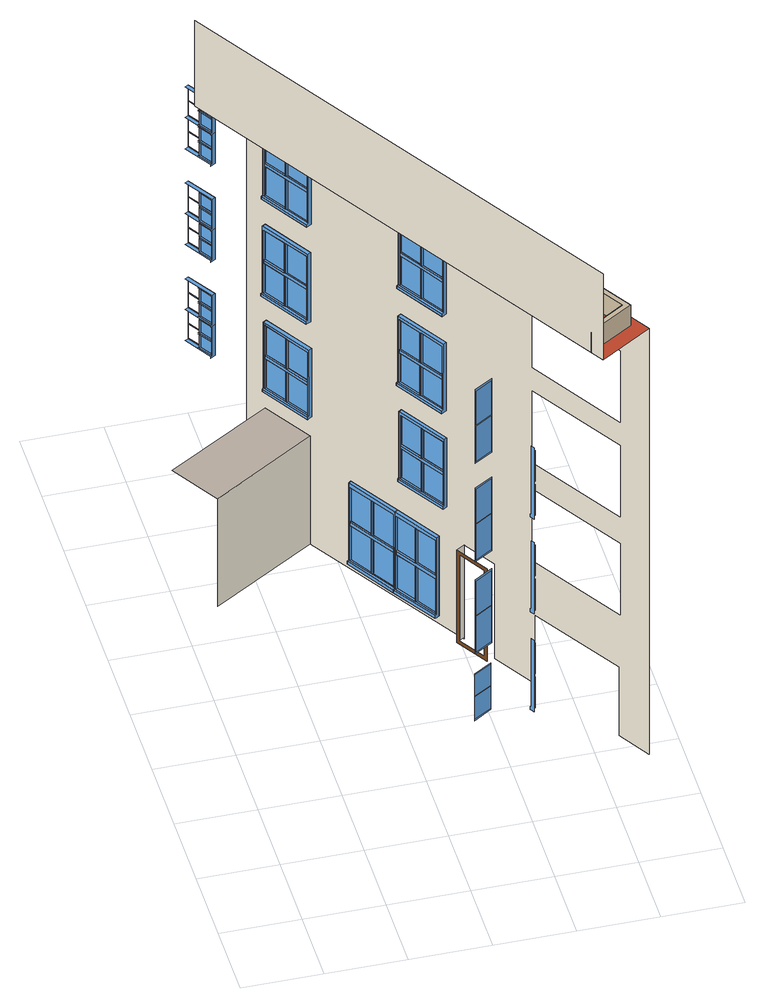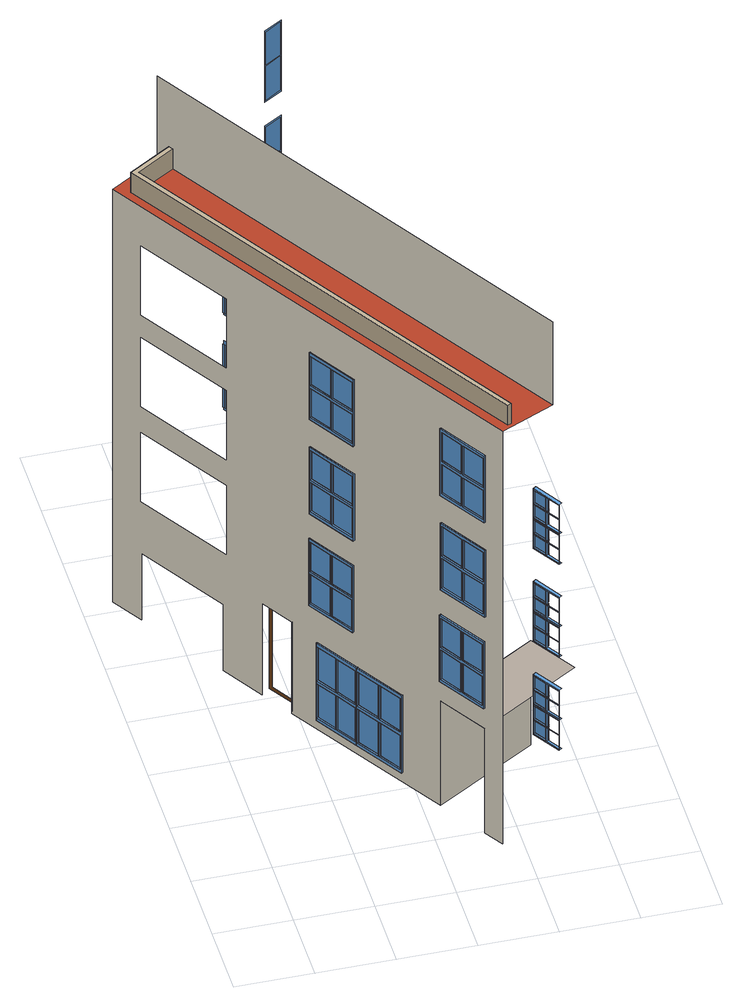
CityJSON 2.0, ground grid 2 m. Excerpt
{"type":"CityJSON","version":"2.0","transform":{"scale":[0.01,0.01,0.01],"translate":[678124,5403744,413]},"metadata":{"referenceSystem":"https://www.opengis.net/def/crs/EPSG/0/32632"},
"CityObjects":{
"building1":{"type":"Building","attributes":{"measuredHeight":15.46},"children":["building1-1"],"geometry":[{"type":"MultiSurface","lod":"3","boundaries":[[[0,1,2,3],[4,5,6,7],[8,9,10,11]],[[6,5,4,7]],[[11,10,9,8]],[[12,13,14,15]],[[16,17,18,19]],[[20,21,22,23]],[[24,25,26,27]],[[28,29,30,31]],[[32,33,34,35]],[[36,37,38,39],[14,13,12,15],[19,18,17,16]],[[40,41,42,43],[22,21,20,23],[27,26,25,24]],[[44,45,46,47],[30,29,28,31],[35,34,33,32]],[[48,49,50,51]],[[49,52,53,50]],[[54,55,56,57,58,59,60]],[[61,62,63,64,65,66,67]],[[68,69,70,71,72,73,74]],[[75,76,77,78]],[[79,80,81,82]],[[81,76,75,82]],[[83,84,85,86]],[[87,88,89,90]],[[89,84,83,90]],[[91,92,93,94]],[[95,96,97,98]],[[97,92,91,98]],[[99,77,76,100]],[[101,81,80,102]],[[103,85,84,104]],[[105,89,88,106]],[[107,93,92,108]],[[109,97,96,110]],[[111,112,113,114]],[[115,116,117,118]],[[119,120,121,122]],[[123,124,125,126]],[[127,128,129,130]],[[125,128,127,126]],[[131,132,133,134]],[[135,136,137,138]],[[133,136,135,134]],[[112,111,139,140,141]],[[116,115,142,143,144]],[[145,146,147,148]],[[149,150,151,152]],[[147,150,149,148]],[[120,119,153,154,155]],[[156,125,124,157]],[[158,129,128,159]],[[160,133,132,161]],[[162,137,136,163]],[[164,165,166,167]],[[168,147,146,169]],[[170,151,150,171]],[[172,173,128,127]],[[174,175,124,123]],[[126,125,176,177]],[[130,129,178,179]],[[180,181,136,135]],[[182,183,132,131]],[[134,133,184,185]],[[138,137,186,187]],[[188,189,150,149]],[[190,191,146,145]],[[148,147,192,193]],[[152,151,194,195]],[[125,128,173,176]],[[128,129,178,173]],[[124,125,176,175]],[[133,136,181,184]],[[136,137,186,181]],[[132,133,184,183]],[[113,114,196,197]],[[117,118,198,199]],[[147,150,189,192]],[[150,151,194,189]],[[146,147,192,191]],[[121,122,200,201]],[[202,178,129,158]],[[203,176,125,156]],[[159,128,173,204]],[[157,124,175,205]],[[206,186,137,162]],[[207,184,133,160]],[[163,136,181,208]],[[161,132,183,209]],[[112,113,197,210]],[[116,117,199,211]],[[212,194,151,170]],[[171,150,189,213]],[[214,192,147,168]],[[169,146,191,215]],[[120,121,201,216]],[[114,111,123,174,217,218,219,196]],[[118,115,131,182,220,221,222,198]],[[122,119,145,190,223,224,225,200]],[[139,111,123,126,127,130,179,226,227,228,229,218,219,230]],[[179,172,231,226]],[[229,228,231,172,127,126,177,232]],[[217,232,177,174]],[[187,180,233,234]],[[142,115,131,134,135,138,187,234,235,236,237,221,222,238]],[[237,236,233,180,135,134,185,239]],[[220,239,185,182]],[[195,188,240,241]],[[153,119,145,148,149,152,195,241,242,243,244,224,225,245]],[[244,243,240,188,149,148,193,246]],[[223,246,193,190]],[[177,176,175,174]],[[179,178,173,172]],[[185,184,183,182]],[[187,186,181,180]],[[247,175,174,217]],[[176,248,232,177]],[[178,249,226,179]],[[250,173,172,231]],[[251,183,182,220]],[[184,252,239,185]],[[186,253,234,187]],[[254,181,180,233]],[[193,192,191,190]],[[195,194,189,188]],[[217,247,248,232]],[[231,250,249,226]],[[220,251,252,239]],[[233,254,253,234]],[[255,191,190,223]],[[192,256,246,193]],[[194,257,241,195]],[[258,189,188,240]],[[223,255,256,246]],[[240,258,257,241]],[[250,248,176,173]],[[175,176,248,247]],[[178,249,250,173]],[[210,112,141,259]],[[139,230,260,140]],[[211,116,144,261]],[[254,252,184,181]],[[183,184,252,251]],[[186,253,254,181]],[[142,238,262,143]],[[258,256,192,189]],[[191,192,256,255]],[[194,257,258,189]],[[153,245,263,154]],[[216,120,155,264]],[[204,173,178,202]],[[205,175,176,203]],[[208,181,186,206]],[[209,183,184,207]],[[213,189,194,212]],[[215,191,192,214]],[[265,248,247,266]],[[267,249,250,268]],[[269,252,251,270]],[[271,253,254,272]],[[273,256,255,274]],[[275,257,258,276]],[[141,140,260,259],[158,159,204,202],[205,203,156,157],[277,278,265,266],[267,268,279,280]],[[144,143,262,261],[162,163,208,206],[209,207,160,161],[281,282,269,270],[271,272,283,284]],[[155,154,263,264],[170,171,213,212],[215,214,168,169],[285,286,273,274],[275,276,287,288]],[[226,249,289,227]],[[228,290,250,231]],[[232,248,291,229]],[[218,292,247,217]],[[236,293,254,233]],[[221,294,251,220]],[[234,253,295,235]],[[239,252,296,237]],[[241,257,297,242]],[[243,298,258,240]],[[246,256,299,244]],[[224,300,255,223]],[[290,291,248,250]],[[289,290,250,249]],[[291,292,247,248]],[[293,296,252,254]],[[295,293,254,253]],[[296,294,251,252]],[[298,299,256,258]],[[297,298,258,257]],[[299,300,255,256]],[[280,289,249,267]],[[266,247,292,277]],[[268,250,290,279]],[[278,291,248,265]],[[284,295,253,271]],[[270,251,294,281]],[[272,254,293,283]],[[282,296,252,269]],[[288,297,257,275]],[[274,255,300,285]],[[276,258,298,287]],[[286,299,256,273]],[[229,291,292,218]],[[227,289,290,228]],[[290,291,229,228]],[[230,219,196,197,210,259,260]],[[237,296,294,221]],[[235,295,293,236]],[[293,296,237,236]],[[238,222,198,199,211,261,262]],[[245,225,200,201,216,264,263]],[[244,299,300,224]],[[242,297,298,243]],[[298,299,244,243]],[[279,290,289,280]],[[277,292,291,278]],[[283,293,295,284]],[[281,294,296,282]],[[287,298,297,288]],[[285,300,299,286]],[[301,302,303,304]],[[305,306,307,308]],[[309,310,305,308]],[[307,306,311,312]],[[302,301,313,314,315]],[[316,305,310,317]],[[318,311,306,319]],[[320,321,306,307]],[[322,323,310,309]],[[312,311,324,325]],[[308,305,326,327]],[[328,165,164,329]],[[305,306,321,326]],[[306,311,324,321]],[[310,305,326,323]],[[303,304,330,331]],[[332,324,311,318]],[[319,306,321,333]],[[317,310,323,334]],[[335,326,305,316]],[[302,303,331,336]],[[304,301,309,322,337,338,339,330]],[[340,341,342,320,307,308,327,343]],[[337,343,327,322]],[[325,320,342,344]],[[313,301,309,308,307,312,325,344,345,341,340,338,339,346]],[[327,326,323,322]],[[325,324,321,320]],[[324,347,344,325]],[[326,348,343,327]],[[349,323,322,337]],[[350,321,320,342]],[[342,350,347,344]],[[337,349,348,343]],[[323,326,348,349]],[[350,348,326,321]],[[324,347,350,321]],[[313,346,351,314]],[[336,302,315,352]],[[334,323,326,335]],[[333,321,324,332]],[[353,348,349,354]],[[355,347,350,356]],[[315,314,351,352],[318,319,333,332],[334,335,316,317],[357,358,353,354],[355,356,359,360]],[[341,361,350,342]],[[344,347,362,345]],[[338,363,349,337]],[[343,348,364,340]],[[361,364,348,350]],[[362,361,350,347]],[[364,363,349,348]],[[358,364,348,353]],[[356,350,361,359]],[[354,349,363,357]],[[360,362,347,355]],[[339,330,331,336]],[[365,366,367,368]],[[369,370,371,372]],[[373,374,375,376]],[[340,364,363,338]],[[345,362,361,341]],[[361,364,340,341]],[[377,378,379,380]],[[381,382,383,384]],[[383,378,377,384]],[[339,336,352,351,346]],[[357,363,364,358]],[[359,361,362,360]],[[385,386,387,388]],[[389,390,391,392]],[[387,390,389,388]],[[366,365,393,394,395]],[[396,397,398,399]],[[400,401,402,403]],[[398,401,400,399]],[[370,369,404,405,406]],[[407,408,409,410]],[[411,412,413,414]],[[409,412,411,410]],[[374,373,415,416,417]],[[418,383,382,419]],[[420,379,378,421]],[[422,387,386,423]],[[424,391,390,425]],[[426,398,397,427]],[[428,402,401,429]],[[430,409,408,431]],[[432,413,412,433]],[[434,435,382,381]],[[436,437,378,377]],[[380,379,438,439]],[[384,383,440,441]],[[331,330,442,443]],[[378,379,438,437]],[[383,378,437,440]],[[382,383,440,435]],[[444,445,390,389]],[[446,447,386,385]],[[388,387,448,449]],[[392,391,450,451]],[[452,453,401,400]],[[454,455,397,396]],[[399,398,456,457]],[[403,402,458,459]],[[336,331,443,460]],[[461,462,412,411]],[[463,464,408,407]],[[410,409,465,466]],[[414,413,467,468]],[[469,438,379,420]],[[421,378,437,470]],[[471,440,383,418]],[[419,382,435,472]],[[330,339,381,434,473,474,475,442]],[[387,390,445,448]],[[390,391,450,445]],[[386,387,448,447]],[[398,401,453,456]],[[401,402,458,453]],[[397,398,456,455]],[[367,368,476,477]],[[371,372,478,479]],[[409,412,462,465]],[[412,413,467,462]],[[408,409,465,464]],[[473,480,441,434]],[[439,436,481,482]],[[346,339,381,384,377,380,439,482,483,484,485,474,475,486]],[[485,484,481,436,377,384,441,480]],[[375,376,487,488]],[[489,450,391,424]],[[425,390,445,490]],[[491,448,387,422]],[[423,386,447,492]],[[493,458,402,428]],[[429,401,453,494]],[[495,456,398,426]],[[427,397,455,496]],[[441,440,435,434]],[[439,438,437,436]],[[366,367,477,497]],[[370,371,479,498]],[[440,499,480,441]],[[500,435,434,473]],[[438,501,482,439]],[[502,437,436,481]],[[503,467,413,432]],[[433,412,462,504]],[[505,465,409,430]],[[431,408,464,506]],[[473,500,499,480]],[[481,502,501,482]],[[374,375,488,507]],[[368,365,385,446,508,509,510,476]],[[372,369,396,454,511,512,513,478]],[[376,373,407,463,514,515,516,487]],[[393,365,385,388,389,392,451,517,518,519,520,509,510,521]],[[451,444,522,517]],[[520,519,522,444,389,388,449,523]],[[508,523,449,446]],[[502,499,440,437]],[[438,501,502,437]],[[435,440,499,500]],[[346,486,524,351]],[[460,336,352,525]],[[459,452,526,527]],[[511,528,457,454]],[[529,530,526,452,400,399,457,528]],[[404,369,396,399,400,403,459,527,531,530,529,512,513,532]],[[468,461,533,534]],[[535,536,533,461,411,410,466,537]],[[514,537,466,463]],[[415,373,407,410,411,414,468,534,538,536,535,515,516,539]],[[449,448,447,446]],[[451,450,445,444]],[[472,435,440,471]],[[470,437,438,469]],[[457,456,455,454]],[[459,458,453,452]],[[540,447,446,508]],[[448,541,523,449]],[[450,542,517,451]],[[543,445,444,522]],[[466,465,464,463]],[[468,467,462,461]],[[544,455,454,511]],[[456,545,528,457]],[[458,546,527,459]],[[547,453,452,526]],[[508,540,541,523]],[[522,543,542,517]],[[548,501,502,549]],[[550,499,500,551]],[[465,552,537,466]],[[467,553,534,468]],[[554,464,463,514]],[[555,462,461,533]],[[511,544,545,528]],[[526,547,546,527]],[[514,554,552,537]],[[533,555,553,534]],[[497,366,395,556]],[[393,521,557,394]],[[543,541,448,445]],[[447,448,541,540]],[[450,542,543,445]],[[352,351,524,525],[420,421,470,469],[472,471,418,419],[558,559,550,551],[548,549,560,561]],[[547,545,456,453]],[[455,456,545,544]],[[458,546,547,453]],[[498,370,406,562]],[[404,532,563,405]],[[555,552,465,462]],[[464,465,552,554]],[[467,553,555,462]],[[507,374,417,564]],[[415,539,565,416]],[[490,445,450,489]],[[492,447,448,491]],[[494,453,458,493]],[[496,455,456,495]],[[482,501,566,483]],[[480,499,567,485]],[[484,568,502,481]],[[474,569,500,473]],[[504,462,467,503]],[[506,464,465,505]],[[570,541,540,571]],[[572,542,543,573]],[[574,545,544,575]],[[576,546,547,577]],[[578,552,554,579]],[[580,553,555,581]],[[568,567,499,502]],[[566,568,502,501]],[[567,569,500,499]],[[395,394,557,556],[424,425,490,489],[492,491,422,423],[582,583,570,571],[572,573,584,585]],[[406,405,563,562],[428,429,494,493],[496,495,426,427],[586,587,574,575],[576,577,588,589]],[[417,416,565,564],[432,433,504,503],[506,505,430,431],[590,591,578,579],[580,581,592,593]],[[551,500,569,558]],[[561,566,501,548]],[[549,502,568,560]],[[559,567,499,550]],[[517,542,594,518]],[[519,595,543,522]],[[523,541,596,520]],[[509,597,540,508]],[[527,546,598,531]],[[530,599,547,526]],[[528,545,600,529]],[[512,601,544,511]],[[534,553,602,538]],[[536,603,555,533]],[[537,552,604,535]],[[515,605,554,514]],[[595,596,541,543]],[[594,595,543,542]],[[596,597,540,541]],[[599,600,545,547]],[[598,599,547,546]],[[600,601,544,545]],[[603,604,552,555]],[[602,603,555,553]],[[604,605,554,552]],[[486,475,442,443,460,525,524]],[[485,567,569,474]],[[483,566,568,484]],[[568,567,485,484]],[[585,594,542,572]],[[583,596,541,570]],[[571,540,597,582]],[[573,543,595,584]],[[589,598,546,576]],[[587,600,545,574]],[[575,544,601,586]],[[577,547,599,588]],[[593,602,553,580]],[[591,604,552,578]],[[579,554,605,590]],[[581,555,603,592]],[[558,569,567,559]],[[560,568,566,561]],[[521,510,476,477,497,556,557]],[[520,596,597,509]],[[518,594,595,519]],[[595,596,520,519]],[[529,600,601,512]],[[531,598,599,530]],[[599,600,529,530]],[[532,513,478,479,498,562,563]],[[535,604,605,515]],[[538,602,603,536]],[[603,604,535,536]],[[539,516,487,488,507,564,565]],[[584,595,594,585]],[[582,597,596,583]],[[588,599,598,589]],[[586,601,600,587]],[[592,603,602,593]],[[590,605,604,591]],[[606,607,608,609]],[[610,611,606,609],[612,613,614,615]],[[616,617,618,619,608,607,620,52,49,48,621,622,328,329,623,624,625,626,627,628],[629,630,631,632],[633,634,635,636],[637,638,639,640],[563,405,406,562],[395,556,557,394],[416,417,564,565],[524,314,315,525],[154,155,264,263],[259,260,140,141],[261,262,143,144]]],"semantics":{"surfaces":[{"type":"Window","frameMaterialClass":"Plastic","paneMaterialClass":"Glass","frameMaterialUncertainty":0.3},{"type":"OuterCeilingSurface"},{"type":"WallSurface","klumMaterialClass":"Plaster","klumMaterialIndex":"I101","materialUncertainty":0.3},{"type":"RoofSurface","materialUncertainty":1},{"type":"Door","@cityeditor:layer":"Unclassified.LoD3","frameMaterialClass":"Plastic","paneMaterialClass":"Glass","frameMaterialUncertainty":0.3}],"values":[0,0,0,0,0,0,0,0,0,0,0,0,1,2,0,0,0,0,0,0,0,0,0,0,0,0,0,0,0,0,0,0,0,0,0,0,0,0,0,0,0,0,0,0,0,0,0,0,0,0,0,2,0,0,0,0,0,0,0,0,0,0,0,0,0,0,0,0,0,0,0,0,0,0,0,0,0,0,0,0,0,0,0,0,0,0,0,0,0,0,0,0,0,0,0,0,0,0,0,0,0,0,0,0,0,0,0,0,0,0,0,0,0,0,0,0,0,0,0,0,0,0,0,0,0,0,0,0,0,0,0,0,0,0,0,0,0,0,0,0,0,0,0,0,0,0,0,0,0,0,0,0,0,0,0,0,0,0,0,0,0,0,0,0,0,0,0,0,0,0,0,0,0,0,0,0,0,0,0,0,0,0,0,0,0,0,0,0,0,0,0,0,0,0,0,0,0,0,0,0,0,0,0,0,0,0,0,0,0,0,0,0,0,0,0,0,0,0,0,0,0,0,0,0,3,0,0,0,0,0,0,0,0,0,0,0,0,0,0,0,0,0,0,0,0,0,0,0,0,0,0,0,0,0,0,0,0,0,0,0,0,0,0,0,0,0,0,0,0,0,0,0,0,0,0,0,0,0,0,0,0,0,0,0,0,0,0,0,0,0,0,0,0,0,0,0,0,0,0,0,0,0,0,0,0,0,0,0,0,0,0,0,0,0,0,0,0,0,0,0,0,0,0,0,0,0,0,0,0,0,0,0,0,0,0,0,0,0,0,0,0,0,0,0,0,0,0,0,0,0,0,0,0,0,0,0,0,0,0,0,0,0,0,0,0,0,0,0,0,0,0,0,0,0,0,0,0,0,0,0,0,0,0,0,0,0,0,0,0,0,0,0,0,0,0,0,0,0,0,0,0,0,0,0,0,0,0,0,0,0,0,0,0,0,0,0,0,0,0,0,0,0,0,0,0,0,0,0,0,0,0,0,0,0,0,0,0,0,0,0,0,0,0,0,0,0,0,0,0,0,0,0,0,0,0,0,0,0,0,0,0,0,0,0,0,0,0,0,0,0,0,0,0,0,0,0,0,0,0,0,0,0,0,0,0,0,0,0,0,0,0,0,0,0,0,0,0,0,0,0,0,0,0,0,0,0,0,0,0,0,0,0,0,2,4,2]}}]},
"building1-1":{"type":"BuildingInstallation","attributes":{"materialUncertainty":1,"relationToConstruction":"outside"},"parents":["building1"],"geometry":[{"type":"MultiSurface","lod":"3","boundaries":[[[641,642,643,644]],[[645,646,642,641,647,648]],[[642,646,649,643]],[[648,647,650,651]],[[647,641,644,650]],[[645,648,651,652]],[[649,652,651,650,644,643]],[[646,645,652,649]]]}]},
"building2":{"type":"Building","attributes":{"measuredHeight":15.88},"geometry":[{"type":"MultiSurface","lod":"3","boundaries":[[[653,654,655,656]],[[657,658,659,660]],[[661,662,663,664]],[[665,666,667,668]],[[669,670,671,672]],[[673,674,675,676]],[[677,678,679,680]],[[681,682,683,684]],[[685,686,687,688]],[[689,690,691,692]],[[693,694,695,696]],[[697,698,699,700]],[[701,702,703,704]],[[705,706,707,708]],[[709,710,711,712]],[[713,714,715,716]],[[717,718,719,720]],[[721,722,723,724]],[[725,726,727,728]],[[680,677,729,730]],[[660,657,654,655]],[[668,665,662,663]],[[676,673,670,671]],[[712,709,682,683]],[[692,689,686,687]],[[700,697,694,695]],[[708,705,702,703]],[[731,732,719,718]],[[733,734,723,722]],[[658,653,654,657]],[[666,661,662,665]],[[690,685,686,689]],[[698,693,694,697]],[[726,723,734,735]],[[714,719,732,736]],[[673,662,661,674]],[[677,654,653,678]],[[705,694,693,706]],[[709,686,685,710]],[[737,715,714,736]],[[738,727,726,735]],[[739,729,677,678]],[[669,670,673,674]],[[681,682,709,710]],[[701,702,705,706]],[[740,741,742,743]],[[744,745,746,747]],[[748,749,750,751]],[[752,753,754,755]],[[756,757,758,759]],[[760,761,762,763]],[[764,765,766,767]],[[768,769,770,771]],[[772,773,774,775]],[[776,733,734,777]],[[778,735,738,779]],[[780,731,732,781]],[[782,736,737,783]],[[784,666,661,785]],[[786,674,669,787]],[[788,658,653,789]],[[790,678,739,791]],[[792,698,693,793]],[[794,706,701,795]],[[796,690,685,797]],[[798,710,681,799]],[[800,719,718,801]],[[802,715,714,803]],[[804,727,726,805]],[[806,723,722,807]],[[808,654,657,809]],[[810,729,677,811]],[[812,670,673,813]],[[814,662,665,815]],[[816,686,689,817]],[[818,682,709,819]],[[820,702,705,821]],[[822,694,697,823]],[[720,719,824,825]],[[716,715,826,827]],[[728,727,828,829]],[[724,723,830,831]],[[655,654,832,833]],[[730,729,834,835]],[[671,670,836,837]],[[663,662,838,839]],[[687,686,840,841]],[[683,682,842,843]],[[703,702,844,845]],[[695,694,846,847]],[[848,849,718,717]],[[850,851,714,713]],[[852,853,726,725]],[[854,855,722,721]],[[856,857,657,660]],[[858,859,677,680]],[[860,861,673,676]],[[862,863,665,668]],[[864,865,689,692]],[[866,867,709,712]],[[868,869,705,708]],[[870,871,697,700]],[[747,743,742,746],[872,873,778,779],[776,777,874,875],[876,877,806,807],[804,805,878,879]],[[750,747,746,751],[880,881,782,783],[780,781,882,883],[884,885,800,801],[802,803,886,887]],[[759,755,754,758],[888,889,786,787],[784,785,890,891],[892,893,814,815],[812,813,894,895]],[[762,759,758,763],[896,897,790,791],[788,789,898,899],[900,901,808,809],[810,811,902,903]],[[771,767,766,770],[904,905,794,795],[792,793,906,907],[908,909,822,823],[820,821,910,911]],[[774,771,770,775],[912,913,798,799],[796,797,914,915],[916,917,816,817],[818,819,918,919]],[[826,851,714,715]],[[851,824,719,714]],[[853,830,723,726]],[[828,853,726,727]],[[830,855,722,723]],[[824,849,718,719]],[[834,859,677,729]],[[859,832,654,677]],[[861,838,662,673]],[[836,861,673,670]],[[838,863,665,662]],[[832,857,657,654]],[[842,867,709,682]],[[867,840,686,709]],[[869,846,694,705]],[[844,869,705,702]],[[846,871,697,694]],[[840,865,689,686]],[[803,714,851,886]],[[801,718,849,884]],[[807,722,855,876]],[[805,726,853,878]],[[811,677,859,902]],[[809,657,857,900]],[[815,665,863,892]],[[813,673,861,894]],[[819,709,867,918]],[[817,689,865,916]],[[823,697,871,908]],[[821,705,869,910]],[[885,824,719,800]],[[887,826,715,802]],[[879,828,727,804]],[[877,830,723,806]],[[901,832,654,808]],[[903,834,729,810]],[[895,836,670,812]],[[893,838,662,814]],[[917,840,686,816]],[[919,842,682,818]],[[911,844,702,820]],[[909,846,694,822]],[[745,920,921,922,748,751,746]],[[741,923,924,925,745,746,742]],[[757,926,927,928,760,763,758]],[[753,929,930,931,757,758,754]],[[769,932,933,934,772,775,770]],[[765,935,936,937,769,770,766]],[[827,826,851,850]],[[851,824,825,850]],[[825,824,849,848]],[[831,830,855,854]],[[829,828,853,852]],[[853,830,831,852]],[[835,834,859,858]],[[859,832,833,858]],[[833,832,857,856]],[[839,838,863,862]],[[837,836,861,860]],[[861,838,839,860]],[[843,842,867,866]],[[867,840,841,866]],[[841,840,865,864]],[[847,846,871,870]],[[845,844,869,868]],[[869,846,847,868]],[[884,849,824,885]],[[886,851,826,887]],[[878,853,828,879]],[[876,855,830,877]],[[900,857,832,901]],[[902,859,834,903]],[[894,861,836,895]],[[892,863,838,893]],[[916,865,840,917]],[[918,867,842,919]],[[910,869,844,911]],[[908,871,846,909]]],"semantics":{"surfaces":[{"type":"Window","@cityeditor:layer":"Unclassified.LoD3","frameKlumMaterialClass":"Wood","frameKlumMaterialIndex":"L101","paneMaterialClass":"Glass","frameMaterialUncertainty":0.3}],"values":[0,0,0,0,0,0,0,0,0,0,0,0,0,0,0,0,0,0,0,0,0,0,0,0,0,0,0,0,0,0,0,0,0,0,0,0,0,0,0,0,0,0,0,0,0,0,0,0,0,0,0,0,0,0,0,0,0,0,0,0,0,0,0,0,0,0,0,0,0,0,0,0,0,0,0,0,0,0,0,0,0,0,0,0,0,0,0,0,0,0,0,0,0,0,0,0,0,0,0,0,0,0,0,0,0,0,0,0,0,0,0,0,0,0,0,0,0,0,0,0,0,0,0,0,0,0,0,0,0,0,0,0,0,0,0,0,0,0,0,0,0,0,0,0,0,0,0,0,0,0,0,0,0,0,0,0,0,0,0,0,0,0,0,0,0,0,0,0,0,0,0,0,0,0,0,0,0,0,0,0,0,0,0,0,0,0]}}]}
},
"vertices":[
[471,87,650],[425,58,650],[425,58,509],[471,87,509],[470,86,582],[426,59,582],[426,59,646],[470,86,646],[426,59,513],[426,59,580],[470,86,580],[470,86,513],[429,60,927],[429,60,825],[472,87,825],[472,87,927],[472,87,715],[472,87,821],[429,60,821],[429,60,715],[429,60,1205],[429,60,1103],[472,87,1103],[472,87,1205],[472,87,993],[472,87,1099],[429,60,1099],[429,60,993],[429,60,1502],[429,60,1400],[472,87,1400],[472,87,1502],[472,87,1290],[472,87,1396],[429,60,1396],[429,60,1290],[474,88,933],[427,59,933],[427,59,709],[474,88,709],[474,88,1211],[427,59,1211],[427,59,987],[474,88,987],[474,88,1508],[427,59,1508],[427,59,1285],[474,88,1285],[279,1404,375],[354,1281,375],[92,1120,375],[16,1243,375],[354,1281,49],[92,1120,49],[589,170,925],[589,170,718],[587,174,717],[587,174,709],[589,170,709],[594,162,709],[594,162,925],[589,170,629],[589,170,423],[587,174,421],[587,174,413],[589,170,413],[594,162,413],[594,162,629],[589,170,1211],[589,170,1004],[587,174,1003],[587,174,995],[589,170,995],[594,162,995],[594,162,1211],[592,171,812],[594,168,812],[594,168,718],[592,171,718],[592,171,916],[594,168,916],[594,168,822],[592,171,822],[592,171,517],[594,168,517],[594,168,423],[592,171,423],[592,171,620],[594,168,620],[594,168,526],[592,171,526],[592,171,1098],[594,168,1098],[594,168,1004],[592,171,1004],[592,171,1201],[594,168,1201],[594,168,1107],[592,171,1107],[597,164,718],[597,164,812],[597,164,822],[597,164,916],[597,164,423],[597,164,517],[597,164,526],[597,164,620],[597,164,1004],[597,164,1098],[597,164,1107],[597,164,1201],[271,1399,730],[271,1399,721],[267,1397,721],[267,1397,729],[272,1398,1024],[272,1398,1015],[268,1396,1015],[268,1396,1023],[273,1397,443],[273,1397,434],[269,1394,434],[269,1394,441],[273,1396,730],[277,1398,730],[277,1398,821],[273,1396,821],[273,1396,830],[277,1398,830],[277,1398,921],[273,1396,921],[274,1395,1024],[278,1397,1024],[278,1397,1115],[274,1395,1115],[274,1395,1124],[278,1397,1124],[278,1397,1215],[274,1395,1215],[271,1399,930],[279,1404,930],[279,1404,721],[272,1398,1224],[280,1403,1224],[280,1403,1015],[275,1393,443],[279,1396,443],[279,1396,534],[275,1393,534],[275,1393,543],[279,1396,543],[279,1396,633],[275,1393,633],[273,1397,642],[281,1401,642],[281,1401,434],[281,1400,821],[281,1400,730],[281,1400,921],[281,1400,830],[282,1400,1115],[282,1400,1024],[282,1400,1215],[282,1400,1124],[789,282,1336],[108,1389,1336],[108,1389,1595],[789,282,1595],[283,1398,534],[283,1398,443],[283,1398,633],[283,1398,543],[308,1339,830],[312,1341,830],[308,1339,730],[312,1341,730],[312,1341,821],[308,1339,821],[312,1341,921],[308,1339,921],[309,1338,1124],[313,1340,1124],[309,1338,1024],[313,1340,1024],[313,1340,1115],[309,1338,1115],[313,1340,1215],[309,1338,1215],[310,1337,543],[314,1339,543],[310,1337,443],[314,1339,443],[314,1339,534],[310,1337,534],[314,1339,633],[310,1337,633],[343,1273,729],[343,1273,721],[344,1272,1023],[344,1272,1015],[345,1271,441],[345,1271,434],[316,1344,921],[316,1344,821],[316,1344,830],[316,1344,730],[317,1343,1215],[317,1343,1115],[317,1343,1124],[317,1343,1024],[347,1276,721],[348,1275,1015],[317,1341,633],[317,1341,543],[317,1341,534],[317,1341,443],[349,1273,434],[310,1336,730],[345,1279,730],[347,1276,730],[311,1335,1024],[346,1278,1024],[348,1275,1024],[312,1333,443],[347,1276,443],[349,1273,443],[310,1336,921],[345,1279,921],[345,1279,830],[345,1279,821],[347,1276,930],[310,1336,830],[310,1336,821],[311,1335,1124],[311,1335,1215],[346,1278,1215],[346,1278,1124],[346,1278,1115],[348,1275,1224],[311,1335,1115],[312,1333,543],[312,1333,633],[347,1276,633],[347,1276,543],[347,1276,534],[349,1273,642],[312,1333,534],[314,1338,730],[314,1338,821],[314,1338,921],[314,1338,830],[315,1337,1024],[315,1337,1115],[315,1337,1215],[315,1337,1124],[316,1336,443],[316,1336,534],[316,1336,633],[316,1336,543],[355,1280,721],[355,1280,930],[356,1279,1015],[356,1279,1224],[357,1278,642],[357,1278,434],[318,1340,821],[318,1340,730],[318,1340,921],[318,1340,830],[319,1339,1115],[319,1339,1024],[319,1339,1215],[319,1339,1124],[320,1338,534],[320,1338,443],[320,1338,633],[320,1338,543],[353,1283,730],[353,1283,821],[353,1283,830],[353,1283,921],[353,1283,1024],[353,1283,1115],[353,1283,1124],[353,1283,1215],[354,1281,443],[354,1281,534],[354,1281,543],[354,1281,633],[349,1281,921],[349,1281,830],[349,1281,821],[349,1281,730],[350,1280,1124],[350,1280,1024],[350,1280,1215],[350,1280,1115],[351,1279,633],[351,1279,543],[351,1279,534],[351,1279,443],[415,1166,83],[415,1166,73],[411,1163,73],[411,1163,82],[421,1165,189],[421,1165,199],[417,1163,199],[417,1163,189],[417,1163,83],[421,1165,83],[421,1165,304],[417,1163,304],[415,1166,315],[422,1171,315],[422,1171,73],[424,1167,189],[424,1167,83],[424,1167,304],[424,1167,199],[453,1105,199],[456,1107,199],[453,1105,83],[456,1107,83],[456,1107,304],[453,1105,304],[456,1107,189],[453,1105,189],[248,1454,1336],[920,363,1336],[488,1038,82],[488,1038,73],[460,1109,304],[460,1109,199],[460,1109,83],[460,1109,189],[492,1040,73],[455,1101,83],[490,1044,83],[492,1040,83],[490,1044,189],[490,1044,199],[455,1101,199],[455,1101,189],[455,1101,304],[490,1044,304],[492,1040,315],[458,1104,304],[458,1104,189],[458,1104,83],[458,1104,199],[500,1045,315],[500,1045,73],[462,1106,189],[462,1106,83],[462,1106,304],[462,1106,199],[498,1048,83],[498,1048,189],[498,1048,199],[498,1048,304],[494,1046,199],[494,1046,304],[494,1046,83],[494,1046,189],[497,1032,714],[497,1032,705],[493,1030,705],[493,1030,712],[498,1031,1008],[498,1031,999],[494,1029,999],[494,1029,1006],[499,1029,426],[499,1029,417],[495,1027,417],[495,1027,425],[494,1037,199],[498,1040,199],[498,1040,304],[494,1037,304],[494,1037,83],[498,1040,83],[498,1040,189],[494,1037,189],[499,1029,714],[503,1031,714],[503,1031,804],[499,1029,804],[499,1029,813],[503,1031,813],[503,1031,904],[499,1029,904],[497,1032,913],[505,1037,913],[505,1037,705],[500,1028,1008],[504,1030,1008],[504,1030,1098],[500,1028,1098],[500,1028,1107],[504,1030,1107],[504,1030,1198],[500,1028,1198],[498,1031,1207],[505,1036,1207],[505,1036,999],[501,1026,426],[505,1029,426],[505,1029,517],[501,1026,517],[501,1026,526],[505,1029,526],[505,1029,617],[501,1026,617],[499,1029,626],[506,1034,626],[506,1034,417],[502,1042,189],[502,1042,83],[502,1042,304],[502,1042,199],[507,1033,804],[507,1033,714],[507,1033,904],[507,1033,813],[507,1033,1098],[507,1033,1008],[507,1033,1198],[507,1033,1107],[508,1031,517],[508,1031,426],[508,1031,617],[508,1031,526],[526,985,83],[530,988,83],[526,985,199],[530,988,199],[530,988,304],[526,985,304],[530,988,189],[526,985,189],[558,925,82],[558,925,73],[534,972,813],[538,974,813],[534,972,714],[538,974,714],[538,974,804],[534,972,804],[538,974,904],[534,972,904],[535,971,1107],[539,973,1107],[535,971,1008],[539,973,1008],[539,973,1098],[535,971,1098],[539,973,1198],[535,971,1198],[562,927,73],[536,969,526],[540,972,526],[536,969,426],[540,972,426],[540,972,517],[536,969,517],[540,972,617],[536,969,617],[534,990,304],[534,990,199],[534,990,189],[534,990,83],[528,982,83],[560,930,83],[562,927,83],[569,906,712],[569,906,705],[570,905,1006],[570,905,999],[528,982,189],[528,982,199],[528,982,304],[560,930,304],[560,930,199],[560,930,189],[562,927,315],[571,904,425],[571,904,417],[542,976,904],[542,976,813],[542,976,804],[542,976,714],[542,976,1198],[542,976,1107],[542,976,1098],[542,976,1008],[573,908,705],[574,908,999],[532,985,189],[532,985,83],[532,985,304],[532,985,199],[543,974,617],[543,974,526],[543,974,517],[543,974,426],[575,906,417],[536,969,714],[571,912,714],[573,908,714],[537,968,1008],[572,911,1008],[574,908,1008],[538,966,426],[573,909,426],[575,906,426],[536,969,904],[571,912,904],[571,912,813],[571,912,804],[573,908,913],[536,969,813],[536,969,804],[569,932,315],[569,932,73],[537,968,1107],[537,968,1198],[537,968,1098],[572,911,1098],[572,911,1107],[572,911,1198],[574,908,1207],[538,966,526],[538,966,617],[573,909,517],[573,909,526],[538,966,517],[573,909,617],[575,906,626],[540,971,714],[540,971,804],[540,971,904],[540,971,813],[541,970,1008],[541,970,1098],[541,970,1198],[541,970,1107],[535,987,304],[535,987,199],[535,987,189],[535,987,83],[542,968,517],[542,968,617],[542,968,426],[542,968,526],[581,913,705],[581,913,913],[568,935,83],[568,935,189],[568,935,199],[568,935,304],[581,912,999],[581,912,1207],[582,911,417],[582,911,626],[564,933,304],[564,933,189],[564,933,199],[564,933,83],[544,973,804],[544,973,714],[544,973,904],[544,973,813],[544,972,1098],[544,972,1008],[544,972,1198],[544,972,1107],[545,971,517],[545,971,426],[545,971,617],[545,971,526],[579,916,714],[579,916,804],[579,916,813],[579,916,904],[579,916,1008],[579,916,1098],[579,916,1107],[579,916,1198],[580,914,426],[580,914,517],[580,914,526],[580,914,617],[575,914,904],[575,914,813],[575,914,804],[575,914,714],[576,913,1198],[576,913,1107],[576,913,1098],[576,913,1008],[577,912,617],[577,912,526],[577,912,517],[577,912,426],[590,852,54],[611,865,54],[611,865,334],[590,852,334],[641,769,334],[641,769,54],[635,779,65],[635,779,323],[596,843,323],[596,843,65],[729,673,49],[662,782,49],[662,782,54],[662,782,334],[611,865,49],[279,1404,49],[248,1454,49],[920,363,49],[870,444,49],[870,444,57],[870,444,256],[729,673,256],[729,673,57],[724,680,632],[724,680,416],[871,441,416],[871,441,632],[724,680,928],[724,680,712],[871,441,712],[871,441,928],[871,441,1214],[724,680,1214],[724,680,998],[871,441,998],
[769,315,1336],[881,384,1336],[881,384,1398],[769,315,1398],[220,1430,1336],[230,1434,1336],[762,326,1336],[862,388,1336],[230,1434,1398],[762,326,1398],[862,388,1398],[220,1430,1398],
[167,1568,490],[168,1566,490],[164,1564,490],[163,1566,490],[168,1566,449],[167,1568,449],[163,1566,449],[164,1564,449],[167,1568,583],[168,1566,583],[164,1564,583],[163,1566,583],[168,1566,543],[167,1568,543],[163,1566,543],[164,1564,543],[167,1568,628],[168,1566,628],[164,1564,628],[163,1566,628],[168,1566,587],[167,1568,587],[163,1566,587],[164,1564,587],[168,1566,494],[167,1568,494],[163,1566,494],[164,1564,494],[167,1568,1115],[168,1566,1115],[164,1564,1115],[163,1566,1115],[167,1568,1070],[168,1566,1070],[164,1564,1070],[163,1566,1070],[168,1566,1029],[167,1568,1029],[163,1566,1029],[164,1564,1029],[167,1568,1163],[168,1566,1163],[164,1564,1163],[163,1566,1163],[168,1566,1123],[167,1568,1123],[163,1566,1123],[164,1564,1123],[167,1568,1208],[168,1566,1208],[164,1564,1208],[163,1566,1208],[168,1566,1167],[167,1568,1167],[163,1566,1167],[164,1564,1167],[168,1566,1074],[167,1568,1074],[163,1566,1074],[164,1564,1074],[164,1564,784],[168,1566,784],[168,1566,825],[164,1564,825],[164,1564,739],[168,1566,739],[168,1566,780],[164,1564,780],[164,1564,833],[168,1566,833],[168,1566,873],[164,1564,873],[164,1564,877],[168,1566,877],[168,1566,918],[164,1564,918],[168,1566,535],[164,1564,535],[167,1568,739],[167,1568,780],[167,1568,833],[167,1568,873],[167,1568,877],[167,1568,784],[167,1568,825],[167,1568,918],[167,1568,535],[141,1601,922],[186,1528,922],[194,1533,922],[149,1606,922],[141,1601,829],[186,1528,829],[194,1533,829],[149,1606,829],[186,1528,735],[141,1601,735],[149,1606,735],[194,1533,735],[141,1601,632],[186,1528,632],[194,1533,632],[149,1606,632],[141,1601,539],[186,1528,539],[194,1533,539],[149,1606,539],[186,1528,445],[141,1601,445],[149,1606,445],[194,1533,445],[141,1601,1212],[186,1528,1212],[194,1533,1212],[149,1606,1212],[141,1601,1119],[186,1528,1119],[194,1533,1119],[149,1606,1119],[186,1528,1025],[141,1601,1025],[149,1606,1025],[194,1533,1025],[171,1570,833],[171,1570,873],[171,1570,877],[171,1570,918],[171,1570,739],[171,1570,780],[171,1570,784],[171,1570,825],[171,1570,543],[171,1570,583],[171,1570,587],[171,1570,628],[171,1570,449],[171,1570,490],[171,1570,494],[171,1570,535],[171,1570,1123],[171,1570,1163],[171,1570,1167],[171,1570,1208],[171,1570,1029],[171,1570,1070],[171,1570,1074],[171,1570,1115],[172,1568,780],[172,1568,739],[172,1568,825],[172,1568,784],[172,1568,918],[172,1568,877],[172,1568,873],[172,1568,833],[172,1568,490],[172,1568,449],[172,1568,535],[172,1568,494],[172,1568,628],[172,1568,587],[172,1568,583],[172,1568,543],[172,1568,1070],[172,1568,1029],[172,1568,1115],[172,1568,1074],[172,1568,1208],[172,1568,1167],[172,1568,1163],[172,1568,1123],[189,1532,780],[185,1530,780],[189,1532,825],[185,1530,825],[189,1532,918],[185,1530,918],[189,1532,873],[185,1530,873],[189,1532,490],[185,1530,490],[189,1532,535],[185,1530,535],[189,1532,628],[185,1530,628],[189,1532,583],[185,1530,583],[189,1532,1070],[185,1530,1070],[189,1532,1115],[185,1530,1115],[189,1532,1208],[185,1530,1208],[189,1532,1163],[185,1530,1163],[185,1530,739],[189,1532,739],[185,1530,784],[189,1532,784],[185,1530,877],[189,1532,877],[185,1530,833],[189,1532,833],[185,1530,449],[189,1532,449],[185,1530,494],[189,1532,494],[185,1530,587],[189,1532,587],[185,1530,543],[189,1532,543],[185,1530,1029],[189,1532,1029],[185,1530,1074],[189,1532,1074],[185,1530,1167],[189,1532,1167],[185,1530,1123],[189,1532,1123],[150,1604,918],[150,1604,877],[150,1604,873],[150,1604,833],[193,1535,833],[193,1535,873],[193,1535,877],[193,1535,918],[150,1604,825],[150,1604,784],[150,1604,780],[150,1604,739],[193,1535,739],[193,1535,780],[193,1535,784],[193,1535,825],[150,1604,628],[150,1604,587],[150,1604,583],[150,1604,543],[193,1535,543],[193,1535,583],[193,1535,587],[193,1535,628],[150,1604,535],[150,1604,494],[150,1604,490],[150,1604,449],[193,1535,449],[193,1535,490],[193,1535,494],[193,1535,535],[150,1604,1208],[150,1604,1167],[150,1604,1163],[150,1604,1123],[193,1535,1123],[193,1535,1163],[193,1535,1167],[193,1535,1208],[150,1604,1115],[150,1604,1074],[150,1604,1070],[150,1604,1029],[193,1535,1029],[193,1535,1070],[193,1535,1074],[193,1535,1115],[186,1528,739],[182,1526,738],[182,1526,735],[186,1528,833],[182,1526,832],[182,1526,829],[186,1528,449],[182,1526,448],[182,1526,445],[186,1528,543],[182,1526,542],[182,1526,539],[186,1528,1029],[182,1526,1028],[182,1526,1025],[186,1528,1123],[182,1526,1122],[182,1526,1119]
]}
